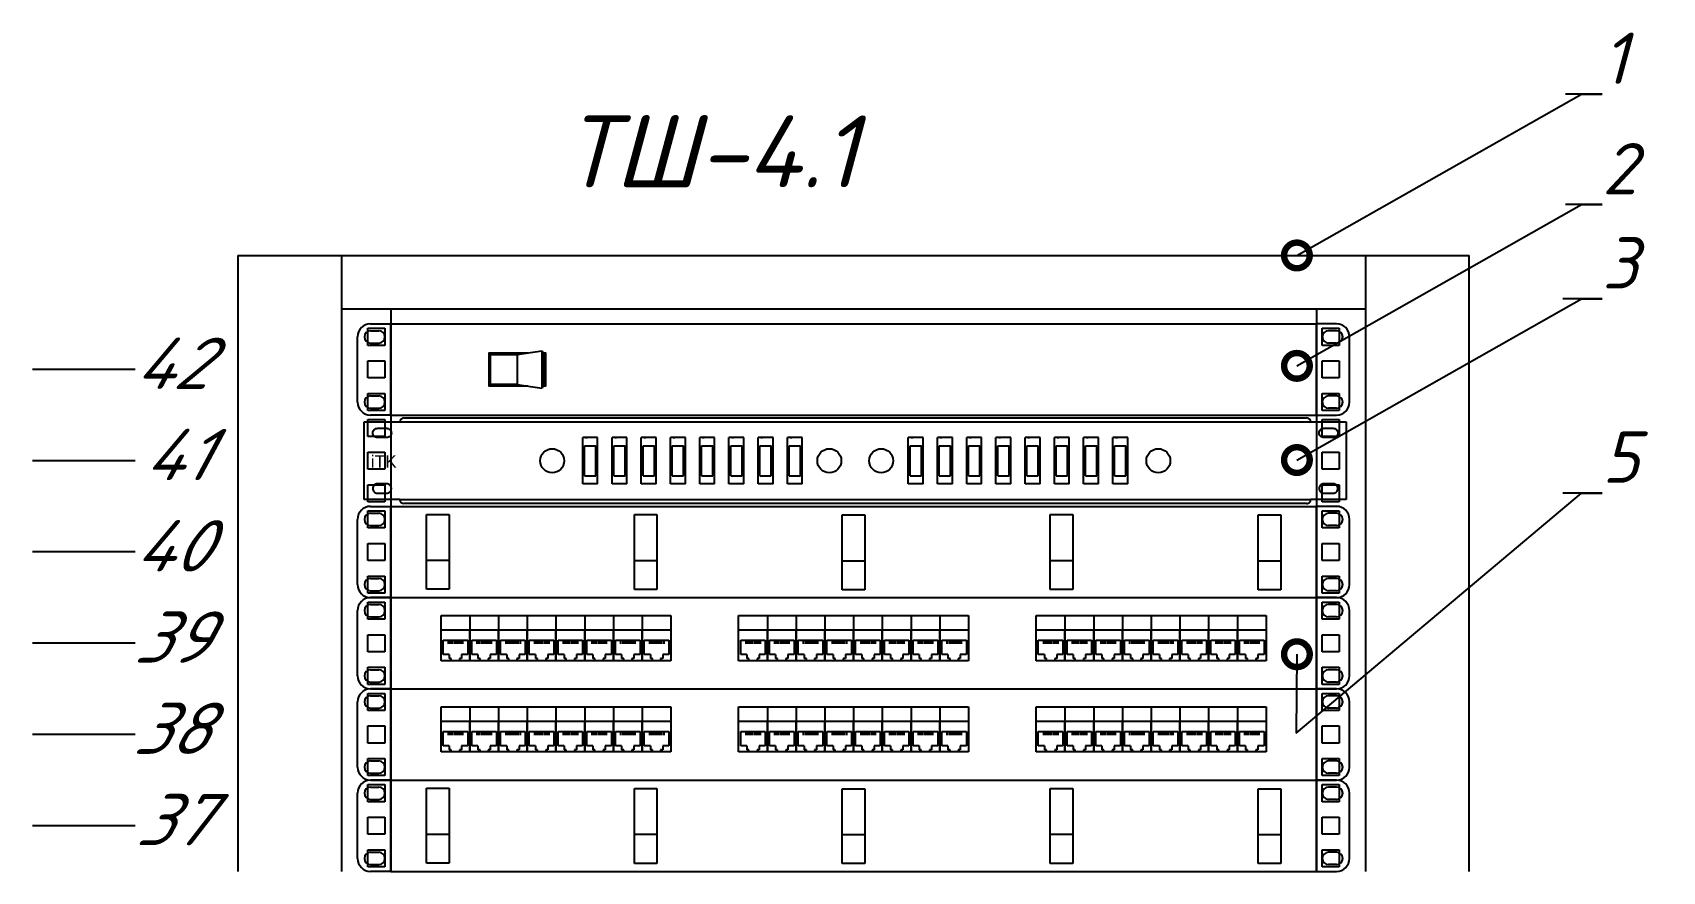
# Model space of a CAD drawing. Extents: x -260425 to 1294666, y -169889 to -2349.
# Drawn here: x 997231 to 1005172, y -112484 to -108398 of the extents above; entities that cross this region are included whole.
import ezdxf
from ezdxf import colors
from ezdxf.entities.mleader import LeaderData, LeaderLine
from ezdxf.enums import TextEntityAlignment as Align
from ezdxf.math import Vec2, Vec3

# ---------------------------------------------------------------- set-up
doc = ezdxf.new("R2010")
doc.units = 0
doc.header["$LTSCALE"] = 100
doc.layers.add('АП_АСУ_ОсновнаяТонкая', color=7, linetype='Continuous', lineweight=25)
doc.styles.add('1ISOCPEUR', font='isocpeui.ttf', dxfattribs={"height": 250})

# ---------------------------------------------------------------- blocks, each defined once
blk = doc.blocks.new('*U218')
at = {"color": 0, "linetype": 'ByBlock', "lineweight": -2}
for p, q in [((0, 1933.5), (0, 1900.2)), ((0, 1933.5), (600, 1933.5)), ((50.5, 1933.5), (50.5, 1900.2)), ((549.5, 1933.5), (549.5, 1900.2)), ((600, 1900.2), (600, 1933.5)), ((50.5, 1907.5), (549.5, 1907.5)), ((74.5, 1907.5), (74.5, 1900.2)), ((525.5, 1907.5), (525.5, 1900.2)), ((0, 1900.2), (0, 1855.75)), ((50.5, 1900.2), (50.5, 1855.75)), ((63.35, 1889.7), (63.35, 1898)), ((63.35, 1898), (71.65, 1898)), ((71.65, 1898), (71.65, 1889.7)), ((74.5, 1900.2), (74.5, 1855.75)), ((525.5, 1900.2), (525.5, 1855.75)), ((528.35, 1889.7), (528.35, 1898)), ((528.35, 1898), (536.65, 1898)), ((536.65, 1898), (536.65, 1889.7)), ((549.5, 1900.2), (549.5, 1855.75)), ((600, 1855.75), (600, 1900.2)), ((71.65, 1889.7), (63.35, 1889.7)), ((63.35, 1873.825), (63.35, 1882.125)), ((63.35, 1882.125), (71.65, 1882.125)), ((71.65, 1882.125), (71.65, 1873.825)), ((536.65, 1889.7), (528.35, 1889.7)), ((528.35, 1873.825), (528.35, 1882.125)), ((528.35, 1882.125), (536.65, 1882.125)), ((536.65, 1882.125), (536.65, 1873.825)), ((-50, 1877.975), (-100, 1877.975)), ((71.65, 1873.825), (63.35, 1873.825)), ((63.35, 1857.95), (63.35, 1866.25)), ((63.35, 1866.25), (71.65, 1866.25)), ((71.65, 1866.25), (71.65, 1857.95)), ((536.65, 1873.825), (528.35, 1873.825)), ((528.35, 1857.95), (528.35, 1866.25)), ((528.35, 1866.25), (536.65, 1866.25)), ((536.65, 1866.25), (536.65, 1857.95)), ((0, 1855.75), (0, 1811.3)), ((50.5, 1855.75), (50.5, 1811.3)), ((71.65, 1857.95), (63.35, 1857.95)), ((63.35, 1845.25), (63.35, 1853.55)), ((63.35, 1853.55), (71.65, 1853.55)), ((71.65, 1853.55), (71.65, 1845.25)), ((74.5, 1855.75), (74.5, 1811.3)), ((525.5, 1855.75), (525.5, 1811.3)), ((536.65, 1857.95), (528.35, 1857.95)), ((528.35, 1845.25), (528.35, 1853.55)), ((528.35, 1853.55), (536.65, 1853.55)), ((536.65, 1853.55), (536.65, 1845.25)), ((549.5, 1855.75), (549.5, 1811.3)), ((600, 1811.3), (600, 1855.75)), ((71.65, 1845.25), (63.35, 1845.25)), ((536.65, 1845.25), (528.35, 1845.25)), ((63.35, 1829.375), (63.35, 1837.675)), ((63.35, 1837.675), (71.65, 1837.675)), ((71.65, 1837.675), (71.65, 1829.375)), ((528.35, 1829.375), (528.35, 1837.675)), ((528.35, 1837.675), (536.65, 1837.675)), ((536.65, 1837.675), (536.65, 1829.375)), ((-50, 1833.525), (-100, 1833.525)), ((71.65, 1829.375), (63.35, 1829.375)), ((536.65, 1829.375), (528.35, 1829.375)), ((63.35, 1813.5), (63.35, 1821.8)), ((63.35, 1821.8), (71.65, 1821.8)), ((71.65, 1821.8), (71.65, 1813.5)), ((528.35, 1813.5), (528.35, 1821.8)), ((528.35, 1821.8), (536.65, 1821.8)), ((536.65, 1821.8), (536.65, 1813.5)), ((0, 1811.3), (0, 1766.85)), ((50.5, 1811.3), (50.5, 1766.85)), ((71.65, 1813.5), (63.35, 1813.5)), ((74.5, 1811.3), (74.5, 1766.85)), ((525.5, 1811.3), (525.5, 1766.85)), ((536.65, 1813.5), (528.35, 1813.5)), ((549.5, 1811.3), (549.5, 1766.85)), ((600, 1766.85), (600, 1811.3)), ((63.35, 1800.8), (63.35, 1809.1)), ((63.35, 1809.1), (71.65, 1809.1)), ((71.65, 1809.1), (71.65, 1800.8)), ((528.35, 1800.8), (528.35, 1809.1)), ((528.35, 1809.1), (536.65, 1809.1)), ((536.65, 1809.1), (536.65, 1800.8)), ((71.65, 1800.8), (63.35, 1800.8)), ((536.65, 1800.8), (528.35, 1800.8)), ((-50, 1789.075), (-100, 1789.075)), ((63.35, 1784.925), (63.35, 1793.225)), ((63.35, 1793.225), (71.65, 1793.225)), ((71.65, 1793.225), (71.65, 1784.925)), ((528.35, 1784.925), (528.35, 1793.225)), ((528.35, 1793.225), (536.65, 1793.225)), ((536.65, 1793.225), (536.65, 1784.925)), ((71.65, 1784.925), (63.35, 1784.925)), ((536.65, 1784.925), (528.35, 1784.925)), ((63.35, 1769.05), (63.35, 1777.35)), ((63.35, 1777.35), (71.65, 1777.35)), ((71.65, 1777.35), (71.65, 1769.05)), ((528.35, 1769.05), (528.35, 1777.35)), ((528.35, 1777.35), (536.65, 1777.35)), ((536.65, 1777.35), (536.65, 1769.05)), ((0, 1766.85), (0, 1722.4)), ((50.5, 1766.85), (50.5, 1722.4)), ((71.65, 1769.05), (63.35, 1769.05)), ((63.35, 1756.35), (63.35, 1764.65)), ((63.35, 1764.65), (71.65, 1764.65)), ((71.65, 1764.65), (71.65, 1756.35)), ((74.5, 1766.85), (74.5, 1722.4)), ((525.5, 1766.85), (525.5, 1722.4)), ((536.65, 1769.05), (528.35, 1769.05)), ((528.35, 1756.35), (528.35, 1764.65)), ((528.35, 1764.65), (536.65, 1764.65)), ((536.65, 1764.65), (536.65, 1756.35)), ((549.5, 1766.85), (549.5, 1722.4)), ((600, 1722.4), (600, 1766.85)), ((71.65, 1756.35), (63.35, 1756.35)), ((536.65, 1756.35), (528.35, 1756.35)), ((63.35, 1740.475), (63.35, 1748.775)), ((63.35, 1748.775), (71.65, 1748.775)), ((71.65, 1748.775), (71.65, 1740.475)), ((528.35, 1740.475), (528.35, 1748.775)), ((528.35, 1748.775), (536.65, 1748.775)), ((536.65, 1748.775), (536.65, 1740.475)), ((-50, 1744.625), (-100, 1744.625)), ((71.65, 1740.475), (63.35, 1740.475)), ((536.65, 1740.475), (528.35, 1740.475)), ((63.35, 1724.6), (63.35, 1732.9)), ((63.35, 1732.9), (71.65, 1732.9)), ((71.65, 1732.9), (71.65, 1724.6)), ((528.35, 1724.6), (528.35, 1732.9)), ((528.35, 1732.9), (536.65, 1732.9)), ((536.65, 1732.9), (536.65, 1724.6)), ((71.65, 1724.6), (63.35, 1724.6)), ((536.65, 1724.6), (528.35, 1724.6)), ((0, 1722.4), (0, 1677.95)), ((50.5, 1722.4), (50.5, 1677.95)), ((63.35, 1711.9), (63.35, 1720.2)), ((63.35, 1720.2), (71.65, 1720.2)), ((71.65, 1720.2), (71.65, 1711.9)), ((74.5, 1722.4), (74.5, 1677.95)), ((525.5, 1722.4), (525.5, 1677.95)), ((528.35, 1711.9), (528.35, 1720.2)), ((528.35, 1720.2), (536.65, 1720.2)), ((536.65, 1720.2), (536.65, 1711.9)), ((549.5, 1722.4), (549.5, 1677.95)), ((600, 1677.95), (600, 1722.4)), ((71.65, 1711.9), (63.35, 1711.9)), ((536.65, 1711.9), (528.35, 1711.9)), ((-50, 1700.175), (-100, 1700.175)), ((63.35, 1696.025), (63.35, 1704.325)), ((63.35, 1704.325), (71.65, 1704.325)), ((71.65, 1704.325), (71.65, 1696.025)), ((528.35, 1696.025), (528.35, 1704.325)), ((528.35, 1704.325), (536.65, 1704.325)), ((536.65, 1704.325), (536.65, 1696.025)), ((71.65, 1696.025), (63.35, 1696.025)), ((536.65, 1696.025), (528.35, 1696.025)), ((63.35, 1680.15), (63.35, 1688.45)), ((63.35, 1688.45), (71.65, 1688.45)), ((71.65, 1688.45), (71.65, 1680.15)), ((528.35, 1680.15), (528.35, 1688.45)), ((528.35, 1688.45), (536.65, 1688.45)), ((536.65, 1688.45), (536.65, 1680.15)), ((0, 1677.95), (0, 1633.5)), ((50.5, 1677.95), (50.5, 1633.5)), ((71.65, 1680.15), (63.35, 1680.15)), ((63.35, 1667.45), (63.35, 1675.75)), ((63.35, 1675.75), (71.65, 1675.75)), ((71.65, 1675.75), (71.65, 1667.45)), ((74.5, 1677.95), (74.5, 1633.5)), ((525.5, 1677.95), (525.5, 1633.5)), ((536.65, 1680.15), (528.35, 1680.15)), ((528.35, 1667.45), (528.35, 1675.75)), ((528.35, 1675.75), (536.65, 1675.75)), ((536.65, 1675.75), (536.65, 1667.45)), ((549.5, 1677.95), (549.5, 1633.5)), ((600, 1633.5), (600, 1677.95)), ((71.65, 1667.45), (63.35, 1667.45)), ((63.35, 1651.575), (63.35, 1659.875)), ((63.35, 1659.875), (71.65, 1659.875)), ((71.65, 1659.875), (71.65, 1651.575)), ((536.65, 1667.45), (528.35, 1667.45)), ((528.35, 1651.575), (528.35, 1659.875)), ((528.35, 1659.875), (536.65, 1659.875)), ((536.65, 1659.875), (536.65, 1651.575)), ((-50, 1655.725), (-100, 1655.725)), ((71.65, 1651.575), (63.35, 1651.575)), ((63.35, 1635.7), (63.35, 1644)), ((63.35, 1644), (71.65, 1644)), ((71.65, 1644), (71.65, 1635.7)), ((536.65, 1651.575), (528.35, 1651.575)), ((528.35, 1635.7), (528.35, 1644)), ((528.35, 1644), (536.65, 1644)), ((536.65, 1644), (536.65, 1635.7)), ((71.65, 1635.7), (63.35, 1635.7)), ((536.65, 1635.7), (528.35, 1635.7))]:
    blk.add_line(p, q, dxfattribs=at)
blk = doc.blocks.new("19'' вентиляторный модуль")
at = {"color": 0, "linetype": 'ByBlock'}
for p, q in [((164.69, 22.22), (174.5, 22.22)), ((164.69, 18.87), (168.65, 18.87)), ((174.5, 22.22), (625.5, 22.22)), ((174.5, -22.23), (174.5, 22.22)), ((635.31, 22.22), (625.5, 22.22)), ((625.5, -22.23), (625.5, 22.22)), ((635.31, 18.87), (631.35, 18.87)), ((158.34, -15.88), (158.34, 15.87)), ((164.69, 12.87), (168.65, 12.87)), ((635.31, 12.87), (631.35, 12.87)), ((641.66, -15.88), (641.66, 15.87)), ((164.69, -12.88), (168.65, -12.88)), ((635.31, -12.88), (631.35, -12.88)), ((164.69, -18.88), (168.65, -18.88)), ((174.5, -22.23), (164.69, -22.23)), ((174.5, -22.23), (625.5, -22.23)), ((625.5, -22.23), (635.31, -22.23)), ((635.31, -18.88), (631.35, -18.88))]:
    blk.add_line(p, q, dxfattribs=at)
at = {"color": 0, "linetype": 'ByBlock', "lineweight": -2}
for p, q in [((236.13, 7.36), (248.14, 9.05)), ((248.14, 9.05), (248.14, -9.05)), ((248.14, 9.05), (249.11, 7.36)), ((236.13, 7.36), (236.13, -7.36)), ((236.13, -7.36), (248.14, -9.05)), ((249.11, -7.36), (248.14, -9.05))]:
    blk.add_line(p, q, dxfattribs=at)
for points in [[(241.29, -8.09), (222.42, -8.09), (222.42, 8.09), (241.29, 8.09)], [(248.69, 8.09), (249.83, 8.09), (249.83, -8.09), (248.69, -8.09)], [(236.13, -7.36), (223.15, -7.36), (223.15, 7.36), (236.13, 7.36)], [(249.11, 7.36), (249.11, -7.36)]]:
    blk.add_lwpolyline(points, dxfattribs=at)
at = {"color": 0, "linetype": 'ByBlock'}
for centre, radius, start, end in [((164.69, 15.87), 6.35, 90, 180), ((164.69, 15.87), 3, 90, 270), ((168.65, 15.87), 3, 270, 90), ((631.35, 15.87), 3, 90, 270), ((635.31, 15.87), 6.35, 0, 90), ((635.31, 15.87), 3, 270, 90), ((164.69, -15.88), 6.35, 180, 270), ((164.69, -15.88), 3, 90, 270), ((168.65, -15.88), 3, 270, 90), ((631.35, -15.88), 3, 90, 270), ((635.31, -15.88), 3, 270, 90), ((635.31, -15.88), 6.35, 270, 0)]:
    blk.add_arc(centre, radius, start, end, dxfattribs=at)
at = {"color": 0, "lineweight": -2, "style": '1ISOCPEUR', "oblique": 15, "flags": 8}
blk.add_attdef('НАИМЕНОВАНИЕ', text='', height=25, dxfattribs=at).set_placement((750, 9.03), align=Align.MIDDLE_LEFT)
blk = doc.blocks.new('*U215')
at = {"color": 0, "linetype": 'ByBlock', "lineweight": -2}
for p, q in [((164.69, 22.22), (174.5, 22.22)), ((164.69, 18.87), (168.65, 18.87)), ((174.5, -22.23), (174.5, 22.22)), ((174.5, 22.22), (625.5, 22.22)), ((625.5, -22.23), (625.5, 22.22)), ((635.31, 22.22), (625.5, 22.22)), ((635.31, 18.87), (631.35, 18.87)), ((158.34, -15.88), (158.34, 15.87)), ((164.69, 12.87), (168.65, 12.87)), ((199, 6.5), (199, 13.5)), ((199, 13.5), (213, 13.5)), ((213, 13.5), (213, 6.5)), ((213, 13.5), (227, 13.5)), ((227, 13.5), (227, 6.5)), ((227, 13.5), (241, 13.5)), ((241, 13.5), (241, 6.5)), ((241, 13.5), (255, 13.5)), ((255, 13.5), (255, 6.5)), ((255, 13.5), (269, 13.5)), ((269, 13.5), (269, 6.5)), ((269, 13.5), (283, 13.5)), ((283, 13.5), (283, 6.5)), ((283, 13.5), (297, 13.5)), ((297, 13.5), (297, 6.5)), ((297, 13.5), (311, 13.5)), ((311, 13.5), (311, 6.5)), ((344, 13.5), (358, 13.5)), ((344, 6.5), (344, 13.5)), ((358, 13.5), (372, 13.5)), ((358, 13.5), (358, 6.5)), ((372, 13.5), (386, 13.5)), ((372, 13.5), (372, 6.5)), ((386, 13.5), (400, 13.5)), ((386, 13.5), (386, 6.5)), ((400, 13.5), (414, 13.5)), ((400, 13.5), (400, 6.5)), ((414, 13.5), (428, 13.5)), ((414, 13.5), (414, 6.5)), ((428, 13.5), (442, 13.5)), ((428, 13.5), (428, 6.5)), ((442, 13.5), (456, 13.5)), ((442, 13.5), (442, 6.5)), ((456, 13.5), (456, 6.5)), ((489, 6.5), (489, 13.5)), ((489, 13.5), (503, 13.5)), ((503, 13.5), (503, 6.5)), ((503, 13.5), (517, 13.5)), ((517, 13.5), (517, 6.5)), ((517, 13.5), (531, 13.5)), ((531, 13.5), (531, 6.5)), ((531, 13.5), (545, 13.5)), ((545, 13.5), (545, 6.5)), ((545, 13.5), (559, 13.5)), ((559, 13.5), (559, 6.5)), ((559, 13.5), (573, 13.5)), ((573, 13.5), (573, 6.5)), ((573, 13.5), (587, 13.5)), ((587, 13.5), (587, 6.5)), ((587, 13.5), (601, 13.5)), ((601, 13.5), (601, 6.5)), ((635.31, 12.87), (631.35, 12.87)), ((641.66, -15.88), (641.66, 15.87)), ((199, 6.5), (213, 6.5)), ((199, -8.5), (199, 6.5)), ((200, -2), (200, 1.5)), ((200, -5.5), (200, 1.5)), ((200, 1.5), (212, 1.5)), ((202.5, 1.5), (202.5, -0.25)), ((203.5, 1.5), (203.5, -0.25)), ((204.5, 1.5), (204.5, -0.25)), ((205.5, 1.5), (205.5, -0.25)), ((206.5, 1.5), (206.5, -0.25)), ((207.5, 1.5), (207.5, -0.25)), ((208.5, 1.5), (208.5, -0.25)), ((209.5, 1.5), (209.5, -0.25)), ((212, 1.5), (212, -5.5)), ((213, 6.5), (227, 6.5)), ((213, -8.5), (213, 6.5)), ((213, 6.5), (213, -8.5)), ((214, -2), (214, 1.5)), ((214, -5.5), (214, 1.5)), ((214, 1.5), (226, 1.5)), ((216.5, 1.5), (216.5, -0.25)), ((217.5, 1.5), (217.5, -0.25)), ((218.5, 1.5), (218.5, -0.25)), ((219.5, 1.5), (219.5, -0.25)), ((220.5, 1.5), (220.5, -0.25)), ((221.5, 1.5), (221.5, -0.25)), ((222.5, 1.5), (222.5, -0.25)), ((223.5, 1.5), (223.5, -0.25)), ((226, 1.5), (226, -5.5)), ((227, 6.5), (241, 6.5)), ((227, -8.5), (227, 6.5)), ((227, 6.5), (227, -8.5)), ((228, -2), (228, 1.5)), ((228, -5.5), (228, 1.5)), ((228, 1.5), (240, 1.5)), ((230.5, 1.5), (230.5, -0.25)), ((231.5, 1.5), (231.5, -0.25)), ((232.5, 1.5), (232.5, -0.25)), ((233.5, 1.5), (233.5, -0.25)), ((234.5, 1.5), (234.5, -0.25)), ((235.5, 1.5), (235.5, -0.25)), ((236.5, 1.5), (236.5, -0.25)), ((237.5, 1.5), (237.5, -0.25)), ((240, 1.5), (240, -5.5)), ((241, 6.5), (255, 6.5)), ((241, -8.5), (241, 6.5)), ((241, 6.5), (241, -8.5)), ((242, -2), (242, 1.5)), ((242, -5.5), (242, 1.5)), ((242, 1.5), (254, 1.5)), ((244.5, 1.5), (244.5, -0.25)), ((245.5, 1.5), (245.5, -0.25)), ((246.5, 1.5), (246.5, -0.25)), ((247.5, 1.5), (247.5, -0.25)), ((248.5, 1.5), (248.5, -0.25)), ((249.5, 1.5), (249.5, -0.25)), ((250.5, 1.5), (250.5, -0.25)), ((251.5, 1.5), (251.5, -0.25)), ((254, 1.5), (254, -5.5)), ((255, 6.5), (255, -8.5)), ((255, 6.5), (269, 6.5)), ((255, -8.5), (255, 6.5)), ((256, -2), (256, 1.5)), ((256, -5.5), (256, 1.5)), ((256, 1.5), (268, 1.5)), ((258.5, 1.5), (258.5, -0.25)), ((259.5, 1.5), (259.5, -0.25)), ((260.5, 1.5), (260.5, -0.25)), ((261.5, 1.5), (261.5, -0.25)), ((262.5, 1.5), (262.5, -0.25)), ((263.5, 1.5), (263.5, -0.25)), ((264.5, 1.5), (264.5, -0.25)), ((265.5, 1.5), (265.5, -0.25)), ((268, 1.5), (268, -5.5)), ((269, 6.5), (269, -8.5)), ((269, 6.5), (283, 6.5)), ((269, -8.5), (269, 6.5)), ((270, -2), (270, 1.5)), ((270, -5.5), (270, 1.5)), ((270, 1.5), (282, 1.5)), ((272.5, 1.5), (272.5, -0.25)), ((273.5, 1.5), (273.5, -0.25)), ((274.5, 1.5), (274.5, -0.25)), ((275.5, 1.5), (275.5, -0.25)), ((276.5, 1.5), (276.5, -0.25)), ((277.5, 1.5), (277.5, -0.25)), ((278.5, 1.5), (278.5, -0.25)), ((279.5, 1.5), (279.5, -0.25)), ((282, 1.5), (282, -5.5)), ((283, 6.5), (297, 6.5)), ((283, -8.5), (283, 6.5)), ((283, 6.5), (283, -8.5)), ((284, -2), (284, 1.5)), ((284, -5.5), (284, 1.5)), ((284, 1.5), (296, 1.5)), ((286.5, 1.5), (286.5, -0.25)), ((287.5, 1.5), (287.5, -0.25)), ((288.5, 1.5), (288.5, -0.25)), ((289.5, 1.5), (289.5, -0.25)), ((290.5, 1.5), (290.5, -0.25)), ((291.5, 1.5), (291.5, -0.25)), ((292.5, 1.5), (292.5, -0.25)), ((293.5, 1.5), (293.5, -0.25)), ((296, 1.5), (296, -5.5)), ((297, 6.5), (297, -8.5)), ((297, 6.5), (311, 6.5)), ((297, -8.5), (297, 6.5)), ((298, -2), (298, 1.5)), ((298, -5.5), (298, 1.5)), ((298, 1.5), (310, 1.5)), ((300.5, 1.5), (300.5, -0.25)), ((301.5, 1.5), (301.5, -0.25)), ((302.5, 1.5), (302.5, -0.25)), ((303.5, 1.5), (303.5, -0.25)), ((304.5, 1.5), (304.5, -0.25)), ((305.5, 1.5), (305.5, -0.25)), ((306.5, 1.5), (306.5, -0.25)), ((307.5, 1.5), (307.5, -0.25)), ((310, 1.5), (310, -5.5)), ((311, 6.5), (311, -8.5)), ((344, 6.5), (358, 6.5)), ((344, -8.5), (344, 6.5)), ((345, -2), (345, 1.5)), ((345, -5.5), (345, 1.5)), ((345, 1.5), (357, 1.5)), ((347.5, 1.5), (347.5, -0.25)), ((348.5, 1.5), (348.5, -0.25)), ((349.5, 1.5), (349.5, -0.25)), ((350.5, 1.5), (350.5, -0.25)), ((351.5, 1.5), (351.5, -0.25)), ((352.5, 1.5), (352.5, -0.25)), ((353.5, 1.5), (353.5, -0.25)), ((354.5, 1.5), (354.5, -0.25)), ((357, 1.5), (357, -5.5)), ((358, 6.5), (358, -8.5)), ((358, 6.5), (372, 6.5)), ((358, -8.5), (358, 6.5)), ((359, -2), (359, 1.5)), ((359, -5.5), (359, 1.5)), ((359, 1.5), (371, 1.5)), ((361.5, 1.5), (361.5, -0.25)), ((362.5, 1.5), (362.5, -0.25)), ((363.5, 1.5), (363.5, -0.25)), ((364.5, 1.5), (364.5, -0.25)), ((365.5, 1.5), (365.5, -0.25)), ((366.5, 1.5), (366.5, -0.25)), ((367.5, 1.5), (367.5, -0.25)), ((368.5, 1.5), (368.5, -0.25)), ((371, 1.5), (371, -5.5)), ((372, 6.5), (372, -8.5)), ((372, 6.5), (386, 6.5)), ((372, -8.5), (372, 6.5)), ((373, -2), (373, 1.5)), ((373, -5.5), (373, 1.5)), ((373, 1.5), (385, 1.5)), ((375.5, 1.5), (375.5, -0.25)), ((376.5, 1.5), (376.5, -0.25)), ((377.5, 1.5), (377.5, -0.25)), ((378.5, 1.5), (378.5, -0.25)), ((379.5, 1.5), (379.5, -0.25)), ((380.5, 1.5), (380.5, -0.25)), ((381.5, 1.5), (381.5, -0.25)), ((382.5, 1.5), (382.5, -0.25)), ((385, 1.5), (385, -5.5)), ((386, 6.5), (386, -8.5)), ((386, 6.5), (400, 6.5)), ((386, -8.5), (386, 6.5)), ((387, -2), (387, 1.5)), ((387, -5.5), (387, 1.5)), ((387, 1.5), (399, 1.5)), ((389.5, 1.5), (389.5, -0.25)), ((390.5, 1.5), (390.5, -0.25)), ((391.5, 1.5), (391.5, -0.25)), ((392.5, 1.5), (392.5, -0.25)), ((393.5, 1.5), (393.5, -0.25)), ((394.5, 1.5), (394.5, -0.25)), ((395.5, 1.5), (395.5, -0.25)), ((396.5, 1.5), (396.5, -0.25)), ((399, 1.5), (399, -5.5)), ((400, 6.5), (414, 6.5)), ((400, -8.5), (400, 6.5)), ((400, 6.5), (400, -8.5)), ((401, -2), (401, 1.5)), ((401, -5.5), (401, 1.5)), ((401, 1.5), (413, 1.5)), ((403.5, 1.5), (403.5, -0.25)), ((404.5, 1.5), (404.5, -0.25)), ((405.5, 1.5), (405.5, -0.25)), ((406.5, 1.5), (406.5, -0.25)), ((407.5, 1.5), (407.5, -0.25)), ((408.5, 1.5), (408.5, -0.25)), ((409.5, 1.5), (409.5, -0.25)), ((410.5, 1.5), (410.5, -0.25)), ((413, 1.5), (413, -5.5)), ((414, 6.5), (428, 6.5)), ((414, -8.5), (414, 6.5)), ((414, 6.5), (414, -8.5)), ((415, -2), (415, 1.5)), ((415, -5.5), (415, 1.5)), ((415, 1.5), (427, 1.5)), ((417.5, 1.5), (417.5, -0.25)), ((418.5, 1.5), (418.5, -0.25)), ((419.5, 1.5), (419.5, -0.25)), ((420.5, 1.5), (420.5, -0.25)), ((421.5, 1.5), (421.5, -0.25)), ((422.5, 1.5), (422.5, -0.25)), ((423.5, 1.5), (423.5, -0.25)), ((424.5, 1.5), (424.5, -0.25)), ((427, 1.5), (427, -5.5)), ((428, 6.5), (428, -8.5)), ((428, 6.5), (442, 6.5)), ((428, -8.5), (428, 6.5)), ((429, -2), (429, 1.5)), ((429, -5.5), (429, 1.5)), ((429, 1.5), (441, 1.5)), ((431.5, 1.5), (431.5, -0.25)), ((432.5, 1.5), (432.5, -0.25)), ((433.5, 1.5), (433.5, -0.25)), ((434.5, 1.5), (434.5, -0.25)), ((435.5, 1.5), (435.5, -0.25)), ((436.5, 1.5), (436.5, -0.25)), ((437.5, 1.5), (437.5, -0.25)), ((438.5, 1.5), (438.5, -0.25)), ((441, 1.5), (441, -5.5)), ((442, 6.5), (456, 6.5)), ((442, -8.5), (442, 6.5)), ((442, 6.5), (442, -8.5)), ((443, -2), (443, 1.5)), ((443, -5.5), (443, 1.5)), ((443, 1.5), (455, 1.5)), ((445.5, 1.5), (445.5, -0.25)), ((446.5, 1.5), (446.5, -0.25)), ((447.5, 1.5), (447.5, -0.25)), ((448.5, 1.5), (448.5, -0.25)), ((449.5, 1.5), (449.5, -0.25)), ((450.5, 1.5), (450.5, -0.25)), ((451.5, 1.5), (451.5, -0.25)), ((452.5, 1.5), (452.5, -0.25)), ((455, 1.5), (455, -5.5)), ((456, 6.5), (456, -8.5)), ((489, 6.5), (503, 6.5)), ((489, -8.5), (489, 6.5)), ((490, -2), (490, 1.5)), ((490, -5.5), (490, 1.5)), ((490, 1.5), (502, 1.5)), ((492.5, 1.5), (492.5, -0.25)), ((493.5, 1.5), (493.5, -0.25)), ((494.5, 1.5), (494.5, -0.25)), ((495.5, 1.5), (495.5, -0.25)), ((496.5, 1.5), (496.5, -0.25)), ((497.5, 1.5), (497.5, -0.25)), ((498.5, 1.5), (498.5, -0.25)), ((499.5, 1.5), (499.5, -0.25)), ((502, 1.5), (502, -5.5)), ((503, 6.5), (517, 6.5)), ((503, -8.5), (503, 6.5)), ((503, 6.5), (503, -8.5)), ((504, -2), (504, 1.5)), ((504, -5.5), (504, 1.5)), ((504, 1.5), (516, 1.5)), ((506.5, 1.5), (506.5, -0.25)), ((507.5, 1.5), (507.5, -0.25)), ((508.5, 1.5), (508.5, -0.25)), ((509.5, 1.5), (509.5, -0.25)), ((510.5, 1.5), (510.5, -0.25)), ((511.5, 1.5), (511.5, -0.25)), ((512.5, 1.5), (512.5, -0.25)), ((513.5, 1.5), (513.5, -0.25)), ((516, 1.5), (516, -5.5)), ((517, 6.5), (531, 6.5)), ((517, -8.5), (517, 6.5)), ((517, 6.5), (517, -8.5)), ((518, -2), (518, 1.5)), ((518, -5.5), (518, 1.5)), ((518, 1.5), (530, 1.5)), ((520.5, 1.5), (520.5, -0.25)), ((521.5, 1.5), (521.5, -0.25)), ((522.5, 1.5), (522.5, -0.25)), ((523.5, 1.5), (523.5, -0.25)), ((524.5, 1.5), (524.5, -0.25)), ((525.5, 1.5), (525.5, -0.25)), ((526.5, 1.5), (526.5, -0.25)), ((527.5, 1.5), (527.5, -0.25)), ((530, 1.5), (530, -5.5)), ((531, 6.5), (545, 6.5)), ((531, -8.5), (531, 6.5)), ((531, 6.5), (531, -8.5)), ((532, -2), (532, 1.5)), ((532, -5.5), (532, 1.5)), ((532, 1.5), (544, 1.5)), ((534.5, 1.5), (534.5, -0.25)), ((535.5, 1.5), (535.5, -0.25)), ((536.5, 1.5), (536.5, -0.25)), ((537.5, 1.5), (537.5, -0.25)), ((538.5, 1.5), (538.5, -0.25)), ((539.5, 1.5), (539.5, -0.25)), ((540.5, 1.5), (540.5, -0.25)), ((541.5, 1.5), (541.5, -0.25)), ((544, 1.5), (544, -5.5)), ((545, 6.5), (545, -8.5)), ((545, 6.5), (559, 6.5)), ((545, -8.5), (545, 6.5)), ((546, -2), (546, 1.5)), ((546, -5.5), (546, 1.5)), ((546, 1.5), (558, 1.5)), ((548.5, 1.5), (548.5, -0.25)), ((549.5, 1.5), (549.5, -0.25)), ((550.5, 1.5), (550.5, -0.25)), ((551.5, 1.5), (551.5, -0.25)), ((552.5, 1.5), (552.5, -0.25)), ((553.5, 1.5), (553.5, -0.25)), ((554.5, 1.5), (554.5, -0.25)), ((555.5, 1.5), (555.5, -0.25)), ((558, 1.5), (558, -5.5)), ((559, 6.5), (559, -8.5)), ((559, 6.5), (573, 6.5)), ((559, -8.5), (559, 6.5)), ((560, -2), (560, 1.5)), ((560, -5.5), (560, 1.5)), ((560, 1.5), (572, 1.5)), ((562.5, 1.5), (562.5, -0.25)), ((563.5, 1.5), (563.5, -0.25)), ((564.5, 1.5), (564.5, -0.25)), ((565.5, 1.5), (565.5, -0.25)), ((566.5, 1.5), (566.5, -0.25)), ((567.5, 1.5), (567.5, -0.25)), ((568.5, 1.5), (568.5, -0.25)), ((569.5, 1.5), (569.5, -0.25)), ((572, 1.5), (572, -5.5)), ((573, 6.5), (587, 6.5)), ((573, -8.5), (573, 6.5)), ((573, 6.5), (573, -8.5)), ((574, -2), (574, 1.5)), ((574, -5.5), (574, 1.5)), ((574, 1.5), (586, 1.5)), ((576.5, 1.5), (576.5, -0.25)), ((577.5, 1.5), (577.5, -0.25)), ((578.5, 1.5), (578.5, -0.25)), ((579.5, 1.5), (579.5, -0.25)), ((580.5, 1.5), (580.5, -0.25)), ((581.5, 1.5), (581.5, -0.25)), ((582.5, 1.5), (582.5, -0.25)), ((583.5, 1.5), (583.5, -0.25)), ((586, 1.5), (586, -5.5)), ((587, 6.5), (587, -8.5)), ((587, 6.5), (601, 6.5)), ((587, -8.5), (587, 6.5)), ((588, -2), (588, 1.5)), ((588, -5.5), (588, 1.5)), ((588, 1.5), (600, 1.5)), ((590.5, 1.5), (590.5, -0.25)), ((591.5, 1.5), (591.5, -0.25)), ((592.5, 1.5), (592.5, -0.25)), ((593.5, 1.5), (593.5, -0.25)), ((594.5, 1.5), (594.5, -0.25)), ((595.5, 1.5), (595.5, -0.25)), ((596.5, 1.5), (596.5, -0.25)), ((597.5, 1.5), (597.5, -0.25)), ((600, 1.5), (600, -5.5)), ((601, 6.5), (601, -8.5)), ((203, -5.5), (200, -5.5)), ((203, -5.5), (203, -7.5)), ((204, -7.5), (203, -7.5)), ((204, -8.5), (204, -7.5)), ((208, -7.5), (208, -8.5)), ((209, -7.5), (208, -7.5)), ((209, -5.5), (209, -7.5)), ((212, -5.5), (209, -5.5)), ((217, -5.5), (214, -5.5)), ((217, -5.5), (217, -7.5)), ((218, -7.5), (217, -7.5)), ((218, -8.5), (218, -7.5)), ((222, -7.5), (222, -8.5)), ((223, -7.5), (222, -7.5)), ((223, -5.5), (223, -7.5)), ((226, -5.5), (223, -5.5)), ((231, -5.5), (228, -5.5)), ((231, -5.5), (231, -7.5)), ((232, -7.5), (231, -7.5)), ((232, -8.5), (232, -7.5)), ((236, -7.5), (236, -8.5)), ((237, -7.5), (236, -7.5)), ((237, -5.5), (237, -7.5)), ((240, -5.5), (237, -5.5)), ((245, -5.5), (242, -5.5)), ((245, -5.5), (245, -7.5)), ((246, -7.5), (245, -7.5)), ((246, -8.5), (246, -7.5)), ((250, -7.5), (250, -8.5)), ((251, -7.5), (250, -7.5)), ((251, -5.5), (251, -7.5)), ((254, -5.5), (251, -5.5)), ((259, -5.5), (256, -5.5)), ((259, -5.5), (259, -7.5)), ((260, -7.5), (259, -7.5)), ((260, -8.5), (260, -7.5)), ((264, -7.5), (264, -8.5)), ((265, -7.5), (264, -7.5)), ((265, -5.5), (265, -7.5)), ((268, -5.5), (265, -5.5)), ((273, -5.5), (270, -5.5)), ((273, -5.5), (273, -7.5)), ((274, -7.5), (273, -7.5)), ((274, -8.5), (274, -7.5)), ((278, -7.5), (278, -8.5)), ((279, -7.5), (278, -7.5)), ((279, -5.5), (279, -7.5)), ((282, -5.5), (279, -5.5)), ((287, -5.5), (284, -5.5)), ((287, -5.5), (287, -7.5)), ((288, -7.5), (287, -7.5)), ((288, -8.5), (288, -7.5)), ((292, -7.5), (292, -8.5)), ((293, -7.5), (292, -7.5)), ((293, -5.5), (293, -7.5)), ((296, -5.5), (293, -5.5)), ((301, -5.5), (298, -5.5)), ((301, -5.5), (301, -7.5)), ((302, -7.5), (301, -7.5)), ((302, -8.5), (302, -7.5)), ((306, -7.5), (306, -8.5)), ((307, -7.5), (306, -7.5)), ((307, -5.5), (307, -7.5)), ((310, -5.5), (307, -5.5)), ((348, -5.5), (345, -5.5)), ((348, -5.5), (348, -7.5)), ((349, -7.5), (348, -7.5)), ((349, -8.5), (349, -7.5)), ((353, -7.5), (353, -8.5)), ((354, -7.5), (353, -7.5)), ((354, -5.5), (354, -7.5)), ((357, -5.5), (354, -5.5)), ((362, -5.5), (359, -5.5)), ((362, -5.5), (362, -7.5)), ((363, -7.5), (362, -7.5)), ((363, -8.5), (363, -7.5)), ((367, -7.5), (367, -8.5)), ((368, -7.5), (367, -7.5)), ((368, -5.5), (368, -7.5)), ((371, -5.5), (368, -5.5)), ((376, -5.5), (373, -5.5)), ((376, -5.5), (376, -7.5)), ((377, -7.5), (376, -7.5)), ((377, -8.5), (377, -7.5)), ((381, -7.5), (381, -8.5)), ((382, -7.5), (381, -7.5)), ((382, -5.5), (382, -7.5)), ((385, -5.5), (382, -5.5)), ((390, -5.5), (387, -5.5)), ((390, -5.5), (390, -7.5)), ((391, -7.5), (390, -7.5)), ((391, -8.5), (391, -7.5)), ((395, -7.5), (395, -8.5)), ((396, -7.5), (395, -7.5)), ((396, -5.5), (396, -7.5)), ((399, -5.5), (396, -5.5)), ((404, -5.5), (401, -5.5)), ((404, -5.5), (404, -7.5)), ((405, -7.5), (404, -7.5)), ((405, -8.5), (405, -7.5)), ((409, -7.5), (409, -8.5)), ((410, -7.5), (409, -7.5)), ((410, -5.5), (410, -7.5)), ((413, -5.5), (410, -5.5)), ((418, -5.5), (415, -5.5)), ((418, -5.5), (418, -7.5)), ((419, -7.5), (418, -7.5)), ((419, -8.5), (419, -7.5)), ((423, -7.5), (423, -8.5)), ((424, -7.5), (423, -7.5)), ((424, -5.5), (424, -7.5)), ((427, -5.5), (424, -5.5)), ((432, -5.5), (429, -5.5)), ((432, -5.5), (432, -7.5)), ((433, -7.5), (432, -7.5)), ((433, -8.5), (433, -7.5)), ((437, -7.5), (437, -8.5)), ((438, -7.5), (437, -7.5)), ((438, -5.5), (438, -7.5)), ((441, -5.5), (438, -5.5)), ((446, -5.5), (443, -5.5)), ((446, -5.5), (446, -7.5)), ((447, -7.5), (446, -7.5)), ((447, -8.5), (447, -7.5)), ((451, -7.5), (451, -8.5)), ((452, -7.5), (451, -7.5)), ((452, -5.5), (452, -7.5)), ((455, -5.5), (452, -5.5)), ((493, -5.5), (490, -5.5)), ((493, -5.5), (493, -7.5)), ((494, -7.5), (493, -7.5)), ((494, -8.5), (494, -7.5)), ((498, -7.5), (498, -8.5)), ((499, -7.5), (498, -7.5)), ((499, -5.5), (499, -7.5)), ((502, -5.5), (499, -5.5)), ((507, -5.5), (504, -5.5)), ((507, -5.5), (507, -7.5)), ((508, -7.5), (507, -7.5)), ((508, -8.5), (508, -7.5)), ((512, -7.5), (512, -8.5)), ((513, -7.5), (512, -7.5)), ((513, -5.5), (513, -7.5)), ((516, -5.5), (513, -5.5)), ((521, -5.5), (518, -5.5)), ((521, -5.5), (521, -7.5)), ((522, -7.5), (521, -7.5)), ((522, -8.5), (522, -7.5)), ((526, -7.5), (526, -8.5)), ((527, -7.5), (526, -7.5)), ((527, -5.5), (527, -7.5)), ((530, -5.5), (527, -5.5)), ((535, -5.5), (532, -5.5)), ((535, -5.5), (535, -7.5)), ((536, -7.5), (535, -7.5)), ((536, -8.5), (536, -7.5)), ((540, -7.5), (540, -8.5)), ((541, -7.5), (540, -7.5)), ((541, -5.5), (541, -7.5)), ((544, -5.5), (541, -5.5)), ((549, -5.5), (546, -5.5)), ((549, -5.5), (549, -7.5)), ((550, -7.5), (549, -7.5)), ((550, -8.5), (550, -7.5)), ((554, -7.5), (554, -8.5)), ((555, -7.5), (554, -7.5)), ((555, -5.5), (555, -7.5)), ((558, -5.5), (555, -5.5)), ((563, -5.5), (560, -5.5)), ((563, -5.5), (563, -7.5)), ((564, -7.5), (563, -7.5)), ((564, -8.5), (564, -7.5)), ((568, -7.5), (568, -8.5)), ((569, -7.5), (568, -7.5)), ((569, -5.5), (569, -7.5)), ((572, -5.5), (569, -5.5)), ((577, -5.5), (574, -5.5)), ((577, -5.5), (577, -7.5)), ((578, -7.5), (577, -7.5)), ((578, -8.5), (578, -7.5)), ((582, -7.5), (582, -8.5)), ((583, -7.5), (582, -7.5)), ((583, -5.5), (583, -7.5)), ((586, -5.5), (583, -5.5)), ((591, -5.5), (588, -5.5)), ((591, -5.5), (591, -7.5)), ((592, -7.5), (591, -7.5)), ((592, -8.5), (592, -7.5)), ((596, -7.5), (596, -8.5)), ((597, -7.5), (596, -7.5)), ((597, -5.5), (597, -7.5)), ((600, -5.5), (597, -5.5)), ((164.69, -12.88), (168.65, -12.88)), ((213, -8.5), (199, -8.5)), ((208, -8.5), (204, -8.5)), ((227, -8.5), (213, -8.5)), ((222, -8.5), (218, -8.5)), ((241, -8.5), (227, -8.5)), ((236, -8.5), (232, -8.5)), ((255, -8.5), (241, -8.5)), ((250, -8.5), (246, -8.5)), ((269, -8.5), (255, -8.5)), ((264, -8.5), (260, -8.5)), ((283, -8.5), (269, -8.5)), ((278, -8.5), (274, -8.5)), ((297, -8.5), (283, -8.5)), ((292, -8.5), (288, -8.5)), ((311, -8.5), (297, -8.5)), ((306, -8.5), (302, -8.5)), ((358, -8.5), (344, -8.5)), ((353, -8.5), (349, -8.5)), ((372, -8.5), (358, -8.5)), ((367, -8.5), (363, -8.5)), ((386, -8.5), (372, -8.5)), ((381, -8.5), (377, -8.5)), ((400, -8.5), (386, -8.5)), ((395, -8.5), (391, -8.5)), ((414, -8.5), (400, -8.5)), ((409, -8.5), (405, -8.5)), ((428, -8.5), (414, -8.5)), ((423, -8.5), (419, -8.5)), ((442, -8.5), (428, -8.5)), ((437, -8.5), (433, -8.5)), ((456, -8.5), (442, -8.5)), ((451, -8.5), (447, -8.5)), ((503, -8.5), (489, -8.5)), ((498, -8.5), (494, -8.5)), ((517, -8.5), (503, -8.5)), ((512, -8.5), (508, -8.5)), ((531, -8.5), (517, -8.5)), ((526, -8.5), (522, -8.5)), ((545, -8.5), (531, -8.5)), ((540, -8.5), (536, -8.5)), ((559, -8.5), (545, -8.5)), ((554, -8.5), (550, -8.5)), ((573, -8.5), (559, -8.5)), ((568, -8.5), (564, -8.5)), ((587, -8.5), (573, -8.5)), ((582, -8.5), (578, -8.5)), ((601, -8.5), (587, -8.5)), ((596, -8.5), (592, -8.5)), ((635.31, -12.88), (631.35, -12.88)), ((164.69, -18.88), (168.65, -18.88)), ((174.5, -22.23), (164.69, -22.23)), ((174.5, -22.23), (625.5, -22.23)), ((625.5, -22.23), (635.31, -22.23)), ((635.31, -18.88), (631.35, -18.88))]:
    blk.add_line(p, q, dxfattribs=at)
for centre, radius, start, end in [((164.69, 15.87), 6.35, 90, 180), ((164.69, 15.87), 3, 90, 270), ((168.65, 15.87), 3, 270, 90), ((631.35, 15.87), 3, 90, 270), ((635.31, 15.87), 6.35, 0, 90), ((635.31, 15.87), 3, 270, 90), ((164.69, -15.88), 6.35, 180, 270), ((164.69, -15.88), 3, 90, 270), ((168.65, -15.88), 3, 270, 90), ((631.35, -15.88), 3, 90, 270), ((635.31, -15.88), 3, 270, 90), ((635.31, -15.88), 6.35, 270, 0)]:
    blk.add_arc(centre, radius, start, end, dxfattribs=at)
at = {"color": 0, "lineweight": -2, "style": '1ISOCPEUR', "oblique": 15, "flags": 8}
blk.add_attdef('НАИМЕНОВАНИЕ', text='', height=25, dxfattribs=at).set_placement((750, 10.69), align=Align.MIDDLE_LEFT)
blk = doc.blocks.new('*U214')
at = {"color": 0, "linetype": 'ByBlock', "lineweight": -2}
for p, q in [((164.69, 22.22), (174.5, 22.22)), ((164.69, 18.87), (168.65, 18.87)), ((174.5, 22.22), (625.5, 22.22)), ((174.5, -22.23), (174.5, 22.22)), ((191.9, 18.31), (202.93, 18.31)), ((191.9, -18.19), (191.9, 18.31)), ((202.93, 18.31), (202.93, -18.19)), ((293.19, 18.19), (304.22, 18.19)), ((293.19, -18.31), (293.19, 18.19)), ((304.22, 18.19), (304.22, -18.31)), ((394.48, 18.06), (405.52, 18.06)), ((394.48, -18.44), (394.48, 18.06)), ((405.52, 18.06), (405.52, -18.44)), ((495.78, 18.19), (506.81, 18.19)), ((495.78, -18.31), (495.78, 18.19)), ((506.81, 18.19), (506.81, -18.31)), ((597.07, 18.07), (608.1, 18.07)), ((597.07, -18.44), (597.07, 18.07)), ((608.1, 18.07), (608.1, -18.44)), ((635.31, 22.22), (625.5, 22.22)), ((625.5, -22.23), (625.5, 22.22)), ((635.31, 18.87), (631.35, 18.87)), ((158.34, -15.88), (158.34, 15.87)), ((164.69, 12.87), (168.65, 12.87)), ((635.31, 12.87), (631.35, 12.87)), ((641.66, -15.88), (641.66, 15.87)), ((191.9, -4.03), (202.93, -4.03)), ((293.19, -4.15), (304.22, -4.15)), ((394.48, -4.28), (405.52, -4.28)), ((495.78, -4.15), (506.81, -4.15)), ((597.07, -4.27), (608.1, -4.27)), ((164.69, -12.88), (168.65, -12.88)), ((635.31, -12.88), (631.35, -12.88)), ((164.69, -18.88), (168.65, -18.88)), ((174.5, -22.23), (164.69, -22.23)), ((174.5, -22.23), (625.5, -22.23)), ((202.93, -18.19), (191.9, -18.19)), ((304.22, -18.31), (293.19, -18.31)), ((405.52, -18.44), (394.48, -18.44)), ((506.81, -18.31), (495.78, -18.31)), ((608.1, -18.44), (597.07, -18.44)), ((625.5, -22.23), (635.31, -22.23)), ((635.31, -18.88), (631.35, -18.88))]:
    blk.add_line(p, q, dxfattribs=at)
for centre, radius, start, end in [((164.69, 15.87), 6.35, 90, 180), ((164.69, 15.87), 3, 90, 270), ((168.65, 15.87), 3, 270, 90), ((631.35, 15.87), 3, 90, 270), ((635.31, 15.87), 6.35, 0, 90), ((635.31, 15.87), 3, 270, 90), ((164.69, -15.88), 6.35, 180, 270), ((164.69, -15.88), 3, 90, 270), ((168.65, -15.88), 3, 270, 90), ((631.35, -15.88), 3, 90, 270), ((635.31, -15.88), 3, 270, 90), ((635.31, -15.88), 6.35, 270, 0)]:
    blk.add_arc(centre, radius, start, end, dxfattribs=at)
at = {"color": 0, "lineweight": -2, "style": '1ISOCPEUR', "oblique": 15, "flags": 8}
blk.add_attdef('НАИМЕНОВАНИЕ', text='', height=25, dxfattribs=at).set_placement((750, 10.43), align=Align.MIDDLE_LEFT)
blk = doc.blocks.new('*U217')
at = {"color": 7}
for p, q in [((679, 1395), (16119, 1395)), ((0, 1325), (608, 1325)), ((0, 0), (0, 1325)), ((608, 1325), (16189, 1325)), ((16189, 1325), (16797, 1325)), ((16797, 1325), (16797, 0)), ((3738, 268), (3738, 1057)), ((3768, 406), (3768, 915)), ((3768, 915), (3962, 915)), ((3786, 1057), (3814, 1057)), ((3962, 406), (3962, 915)), ((3992, 268), (3992, 1057)), ((4238, 268), (4238, 1057)), ((4268, 406), (4268, 915)), ((4268, 915), (4462, 915)), ((4286, 1057), (4314, 1057)), ((4462, 406), (4462, 915)), ((4492, 268), (4492, 1057)), ((4738, 268), (4738, 1057)), ((4768, 406), (4768, 915)), ((4768, 915), (4962, 915)), ((4786, 1057), (4814, 1057)), ((4962, 406), (4962, 915)), ((4992, 268), (4992, 1057)), ((5238, 268), (5238, 1057)), ((5268, 406), (5268, 915)), ((5268, 915), (5462, 915)), ((5286, 1057), (5314, 1057)), ((5462, 406), (5462, 915)), ((5492, 268), (5492, 1057)), ((5738, 268), (5738, 1057)), ((5768, 406), (5768, 915)), ((5768, 915), (5962, 915)), ((5786, 1057), (5814, 1057)), ((5962, 406), (5962, 915)), ((5992, 268), (5992, 1057)), ((6238, 268), (6238, 1057)), ((6268, 406), (6268, 915)), ((6268, 915), (6462, 915)), ((6286, 1057), (6314, 1057)), ((6462, 406), (6462, 915)), ((6492, 268), (6492, 1057)), ((6738, 268), (6738, 1057)), ((6768, 406), (6768, 915)), ((6768, 915), (6962, 915)), ((6786, 1057), (6814, 1057)), ((6962, 406), (6962, 915)), ((6992, 268), (6992, 1057)), ((7238, 268), (7238, 1057)), ((7268, 406), (7268, 915)), ((7268, 915), (7462, 915)), ((7286, 1057), (7314, 1057)), ((7462, 406), (7462, 915)), ((7492, 268), (7492, 1057)), ((9305, 268), (9305, 1057)), ((9335, 406), (9335, 915)), ((9335, 915), (9529, 915)), ((9352, 1057), (9381, 1057)), ((9529, 406), (9529, 915)), ((9559, 268), (9559, 1057)), ((9805, 268), (9805, 1057)), ((9835, 406), (9835, 915)), ((9835, 915), (10029, 915)), ((9852, 1057), (9881, 1057)), ((10029, 406), (10029, 915)), ((10059, 268), (10059, 1057)), ((10305, 268), (10305, 1057)), ((10335, 406), (10335, 915)), ((10335, 915), (10529, 915)), ((10352, 1057), (10381, 1057)), ((10529, 406), (10529, 915)), ((10559, 268), (10559, 1057)), ((10805, 268), (10805, 1057)), ((10835, 406), (10835, 915)), ((10835, 915), (11029, 915)), ((10852, 1057), (10881, 1057)), ((11029, 406), (11029, 915)), ((11059, 268), (11059, 1057)), ((11305, 268), (11305, 1057)), ((11335, 406), (11335, 915)), ((11335, 915), (11529, 915)), ((11352, 1057), (11381, 1057)), ((11529, 406), (11529, 915)), ((11559, 268), (11559, 1057)), ((11805, 268), (11805, 1057)), ((11835, 406), (11835, 915)), ((11835, 915), (12029, 915)), ((11852, 1057), (11881, 1057)), ((12029, 406), (12029, 915)), ((12059, 268), (12059, 1057)), ((12305, 268), (12305, 1057)), ((12335, 406), (12335, 915)), ((12335, 915), (12529, 915)), ((12352, 1057), (12381, 1057)), ((12529, 406), (12529, 915)), ((12559, 268), (12559, 1057)), ((12805, 268), (12805, 1057)), ((12835, 406), (12835, 915)), ((12835, 915), (13029, 915)), ((12852, 1057), (12881, 1057)), ((13029, 406), (13029, 915)), ((13059, 268), (13059, 1057)), ((3768, 406), (3962, 406)), ((4268, 406), (4462, 406)), ((4768, 406), (4962, 406)), ((5268, 406), (5462, 406)), ((5768, 406), (5962, 406)), ((6268, 406), (6462, 406)), ((6768, 406), (6962, 406)), ((7268, 406), (7462, 406)), ((9335, 406), (9529, 406)), ((9835, 406), (10029, 406)), ((10335, 406), (10529, 406)), ((10835, 406), (11029, 406)), ((11335, 406), (11529, 406)), ((11835, 406), (12029, 406)), ((12335, 406), (12529, 406)), ((12835, 406), (13029, 406)), ((608, 0), (0, 0)), ((608, 0), (16189, 0)), ((16797, 0), (16189, 0)), ((16119, -70), (679, -70))]:
    blk.add_line(p, q, dxfattribs=at)
for points in [[(224, 1217), (384, 1217, -0.414214), (464, 1137), (464, 1137, -0.414214), (384, 1057), (224, 1057, -0.414214), (144, 1137), (144, 1137, -0.414214)], [(16413, 1217), (16573, 1217, -0.414214), (16653, 1137), (16653, 1137, -0.414214), (16573, 1057), (16413, 1057, -0.414214), (16333, 1137), (16333, 1137, -0.414214)], [(224, 108), (384, 108, 0.414214), (464, 188), (464, 188, 0.414214), (384, 268), (224, 268, 0.414214), (144, 188), (144, 188, 0.414214)], [(16413, 108), (16573, 108, 0.414214), (16653, 188), (16653, 188, 0.414214), (16573, 268), (16413, 268, 0.414214), (16333, 188), (16333, 188, 0.414214)]]:
    blk.add_lwpolyline(points, format="xyb", close=True, dxfattribs=at)
for points in [[(3992, 1057), (3738, 1057)], [(4492, 1057), (4238, 1057)], [(4992, 1057), (4738, 1057)], [(5492, 1057), (5238, 1057)], [(5992, 1057), (5738, 1057)], [(6492, 1057), (6238, 1057)], [(6992, 1057), (6738, 1057)], [(7492, 1057), (7238, 1057)], [(9559, 1057), (9305, 1057)], [(10059, 1057), (9805, 1057)], [(10559, 1057), (10305, 1057)], [(11059, 1057), (10805, 1057)], [(11559, 1057), (11305, 1057)], [(12059, 1057), (11805, 1057)], [(12559, 1057), (12305, 1057)], [(13059, 1057), (12805, 1057)], [(3992, 268), (3738, 268)], [(4492, 268), (4238, 268)], [(4992, 268), (4738, 268)], [(5492, 268), (5238, 268)], [(5992, 268), (5738, 268)], [(6492, 268), (6238, 268)], [(6992, 268), (6738, 268)], [(7492, 268), (7238, 268)], [(9559, 268), (9305, 268)], [(10059, 268), (9805, 268)], [(10559, 268), (10305, 268)], [(11059, 268), (10805, 268)], [(11559, 268), (11305, 268)], [(12059, 268), (11805, 268)], [(12559, 268), (12305, 268)], [(13059, 268), (12805, 268)]]:
    blk.add_lwpolyline(points, dxfattribs=at)
for centre in [(3215, 662), (7955, 662), (8842, 662), (13582, 662)]:
    blk.add_circle(centre, 205, dxfattribs=at)
for centre, radius, start, end in [((679, 1325), 70.2, 90, 180), ((16119, 1325), 70.2, 0, 90), ((679, 0), 70.2, 180, 270), ((16119, 0), 69.7, 269.8522, 0.3569)]:
    blk.add_arc(centre, radius, start, end, dxfattribs=at)
at = {"color": 7, "lineweight": 0, "insert": (333, 649), "char_height": 211.2, "width": 860.25, "attachment_point": 5, "style": '1ISOCPEUR'}
blk.add_mtext('{\\fArial|b0|i0|c0|p34;\\W1;iTK}', dxfattribs=at)
blk = doc.blocks.new('_DotSmall')
at = {"color": 0, "linetype": 'ByBlock', "const_width": 0.5}
blk.add_lwpolyline([(-0.0625, 0, 1), (0.0625, 0, 1)], format="xyb", close=True, dxfattribs=at)
blk = doc.blocks.new("19'' маркер юнита")
at = {"color": 0, "linetype": 'ByBlock', "lineweight": -2, "style": '1ISOCPEUR', "oblique": 15, "flags": 8}
blk.add_attdef('#', text='', height=25, dxfattribs=at).set_placement((35, 3), align=Align.MIDDLE_RIGHT)

msp = doc.modelspace()

# ---------------------------------------------------------------- block references
at = {"xscale": 10, "yscale": 10, "zscale": 10}
for name, p in [('*U218', (998231.2, -128818.5)), ("19'' вентиляторный модуль", (997231.2, -110038.8)), ('*U214', (997231.2, -110927.8)), ('*U215', (997231.2, -111372.3)), ('*U215', (997231.2, -111816.8)), ('*U214', (997231.2, -112261.3))]:
    msp.add_blockref(name, p, dxfattribs=at)
for p, values in [((997731.2, -110038.8), {'#': '42'}), ((997731.2, -110483.3), {'#': '41'}), ((997731.2, -110927.8), {'#': '40'}), ((997731.2, -111372.3), {'#': '39'}), ((997731.2, -111816.8), {'#': '38'}), ((997731.2, -112261.3), {'#': '37'})]:
    msp.add_blockref("19'' маркер юнита", p, dxfattribs=at).add_auto_attribs(values)
at = {"linetype": 'ByBlock', "lineweight": 0, "xscale": 0.28485, "yscale": 0.28485, "zscale": 0.28485}
msp.add_blockref('*U217', (998847.2, -110672), dxfattribs=at)

# ---------------------------------------------------------------- texts
at = {"layer": 'АП_АСУ_ОсновнаяТонкая', "insert": (999818.9, -108801.7), "char_height": 350, "attachment_point": 1, "style": '1ISOCPEUR'}
msp.add_mtext_dynamic_manual_height_columns('ТШ-4.1', width=3007.491, gutter_width=1250, heights=[0], dxfattribs=at)

# ---------------------------------------------------------------- leaders
at = {"color": 0, "lineweight": 25}
ml = msp.add_multileader_mtext('Standard', dxfattribs=at)
ml.set_content('1', style='1ISOCPEUR')
ml.set_leader_properties()
ml.set_arrow_properties(name='DOTSMALL')
ml.build(insert=Vec2(0, 0))
ml.multileader.update_dxf_attribs({"text_left_attachment_type": 6, "text_right_attachment_type": 6, "dogleg_length": 100, "arrow_head_size": 250})
ctx = ml.context
ctx.base_point, ctx.char_height, ctx.arrow_head_size, ctx.landing_gap_size, ctx.plane_origin = Vec3(1004878, -108698.2), 250, 250, 0, Vec3(998246.8, -109346.4)
ctx.left_attachment, ctx.right_attachment = 6, 6
notes = []
notes.append((ctx, [(1, (1, 1, 0), (1004778, -108698.2), (1, 0), 100, [(0, [(1003391.3, -109483.5)], 0, [])])]))
ctx.mtext.insert, ctx.mtext.width, ctx.mtext.flow_direction = Vec3(1004878, -108398.2), 176.407, 5
ml = msp.add_multileader_mtext('Standard', dxfattribs=at)
ml.set_content('2', style='1ISOCPEUR')
ml.set_leader_properties()
ml.set_arrow_properties(name='DOTSMALL')
ml.build(insert=Vec2(0, 0))
ml.multileader.update_dxf_attribs({"text_left_attachment_type": 6, "text_right_attachment_type": 6, "dogleg_length": 100, "arrow_head_size": 250})
ctx = ml.context
ctx.base_point, ctx.char_height, ctx.arrow_head_size, ctx.landing_gap_size, ctx.plane_origin = Vec3(1004878, -109236), 250, 250, 0, Vec3(998246.8, -109884.2)
ctx.left_attachment, ctx.right_attachment = 6, 6
notes.append((ctx, [(1, (1, 1, 0), (1004778, -109236), (1, 0), 100, [(0, [(1003391.3, -110021.3)], 0, [])])]))
ctx.mtext.insert, ctx.mtext.width, ctx.mtext.flow_direction = Vec3(1004878, -108936), 176.407, 5
ml = msp.add_multileader_mtext('Standard', dxfattribs=at)
ml.set_content('3', style='1ISOCPEUR')
ml.set_leader_properties()
ml.set_arrow_properties(name='DOTSMALL')
ml.build(insert=Vec2(0, 0))
ml.multileader.update_dxf_attribs({"text_left_attachment_type": 6, "text_right_attachment_type": 6, "dogleg_length": 100, "arrow_head_size": 250})
ctx = ml.context
ctx.base_point, ctx.char_height, ctx.arrow_head_size, ctx.landing_gap_size, ctx.plane_origin = Vec3(1004878, -109694.7), 250, 250, 0, Vec3(998246.8, -110342.9)
ctx.left_attachment, ctx.right_attachment = 6, 6
notes.append((ctx, [(1, (1, 1, 0), (1004778, -109694.7), (1, 0), 100, [(0, [(1003391.3, -110480)], 0, [])])]))
ctx.mtext.insert, ctx.mtext.width, ctx.mtext.flow_direction = Vec3(1004878, -109394.7), 294.058, 5
ml = msp.add_multileader_mtext('Standard', dxfattribs=at)
ml.set_content('5', style='1ISOCPEUR')
ml.set_leader_properties()
ml.set_arrow_properties(name='DOTSMALL')
ml.build(insert=Vec2(0, 0))
ml.multileader.update_dxf_attribs({"text_left_attachment_type": 6, "text_right_attachment_type": 6, "dogleg_length": 100, "arrow_head_size": 250})
ctx = ml.context
ctx.base_point, ctx.char_height, ctx.arrow_head_size, ctx.landing_gap_size, ctx.plane_origin = Vec3(1004878, -110640.6), 250, 250, 0, Vec3(998246.8, -111288.8)
ctx.left_attachment, ctx.right_attachment = 6, 6
notes.append((ctx, [(1, (1, 1, 0), (1004778, -110640.6), (1, 0), 100, [(1, [(1003391.3, -111425.9), (1003387.7, -111810.3)], 0, [])])]))
ctx.mtext.insert, ctx.mtext.width, ctx.mtext.flow_direction = Vec3(1004878, -110340.6), 294.058, 5
for ctx, leaders in notes:
    for number, flags, end, landing, length, lines in leaders:
        leader = LeaderData()
        leader.index, (leader.has_last_leader_line, leader.has_dogleg_vector, leader.attachment_direction) = number, flags
        leader.last_leader_point, leader.dogleg_vector, leader.dogleg_length = Vec3(end), Vec3(landing), length
        for number, points, colour, breaks in lines:
            line = LeaderLine()
            line.index, line.vertices, line.color, line.breaks = number, Vec3.list(points), colors.encode_raw_color(colour), breaks
            leader.lines.append(line)
        ctx.leaders.append(leader)

doc.saveas('drawing.dxf')
